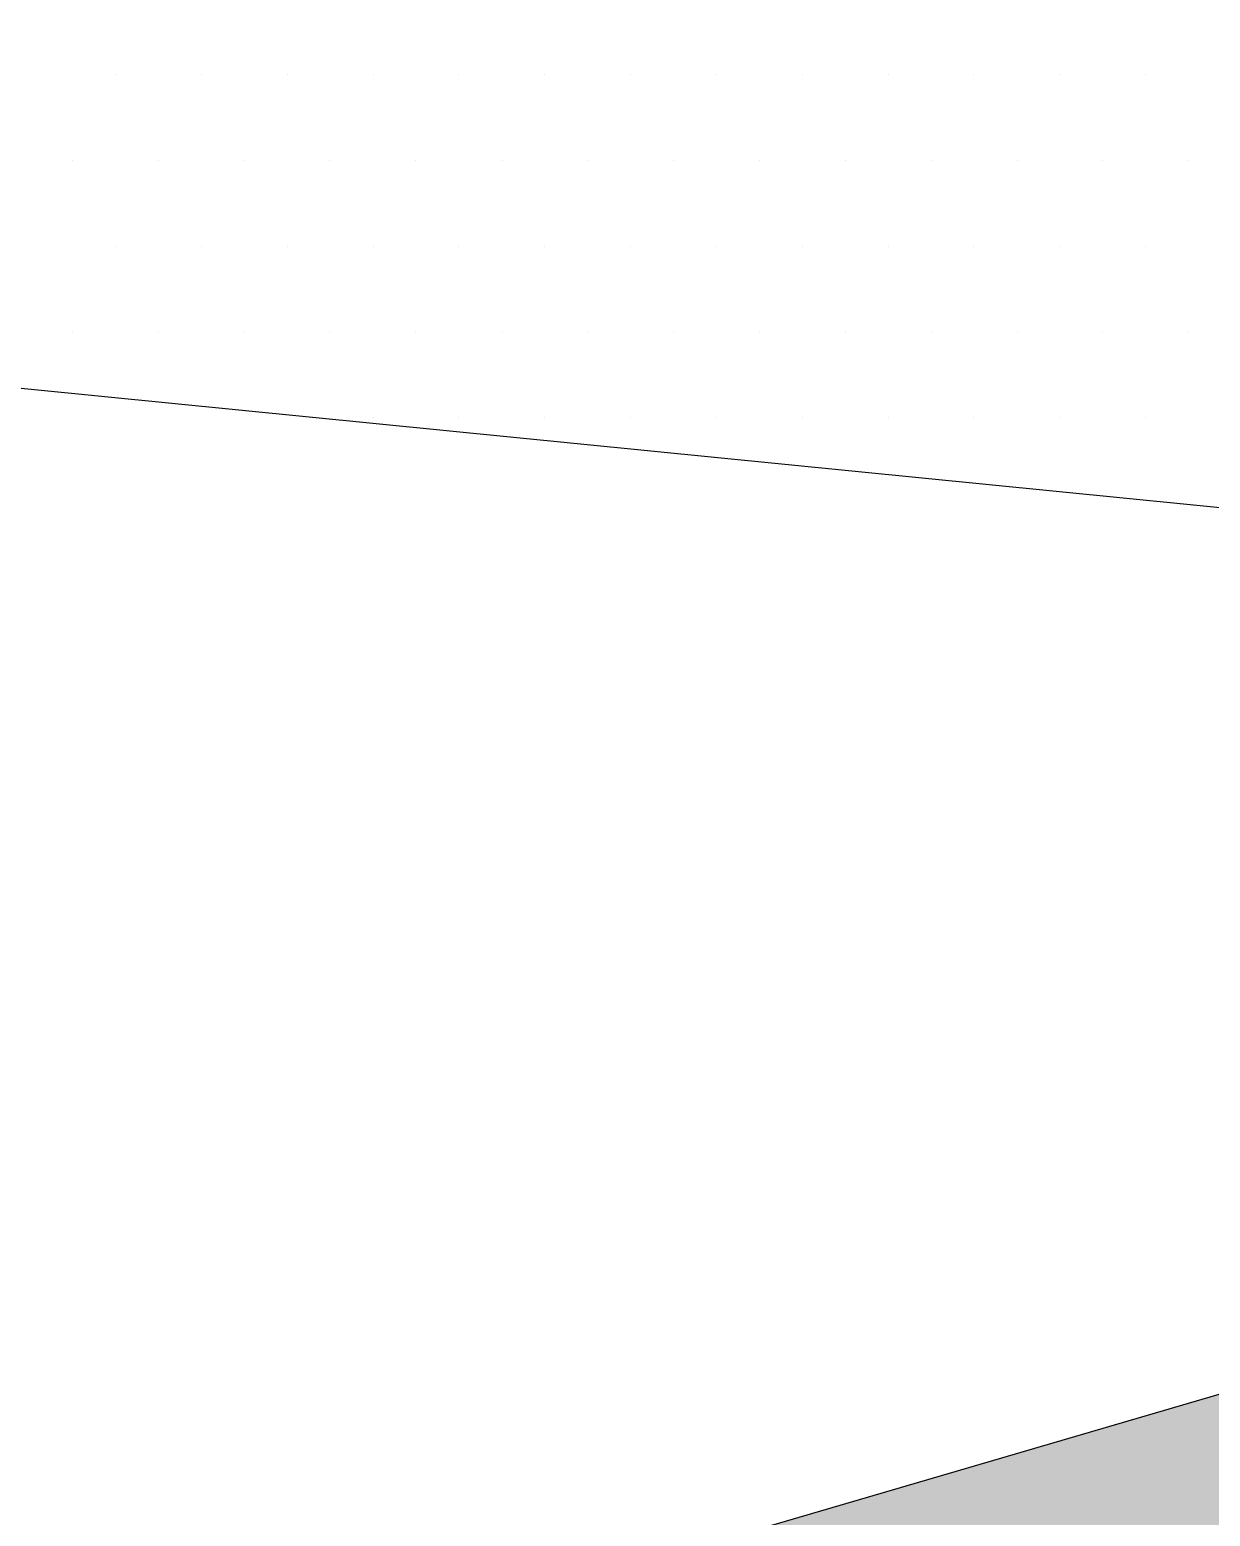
# Model space of a CAD drawing. Header units: metres. Extents: x 9606 to 9900, y 4805 to 4952.
# Drawn here: x 9833.6683 to 9833.8197, y 4846.7818 to 4846.9723 of the extents above; entities that cross this region are included whole.
import ezdxf

# ---------------------------------------------------------------- set-up
doc = ezdxf.new("R2010")
doc.units = ezdxf.units.M
doc.header["$LTSCALE"] = 2
doc.linetypes.add('CACHEX2', pattern=[0.75, 0.5, -0.25])
for name, color, linetype in [('CARTOUCHE', 7, 'Continuous'), ('LOGO', 4, 'Continuous'), ('rosace', 7, 'Continuous')]:
    doc.layers.add(name, color=color, linetype=linetype)

# ---------------------------------------------------------------- blocks, each defined once
blk = doc.blocks.new('A$C715108E3')
at = {"layer": 'LOGO', "color": 131}
for p, q in [((3.1896, -4.9833), (3.1896, -4.9833)), ((3.2816, -4.9833), (3.2816, -4.9833)), ((3.3734, -4.9833), (3.3734, -4.9833)), ((3.4653, -4.9833), (3.4653, -4.9833)), ((3.5565, -4.9833), (3.5565, -4.9833)), ((3.6486, -4.9833), (3.6486, -4.9833)), ((3.7404, -4.9833), (3.7404, -4.9833)), ((3.8317, -4.9833), (3.8317, -4.9833)), ((3.9237, -4.9833), (3.9237, -4.9833)), ((4.0155, -4.9833), (4.0155, -4.9833)), ((4.107, -4.9833), (4.107, -4.9833)), ((4.1986, -4.9833), (4.1986, -4.9833)), ((4.2906, -4.9833), (4.2906, -4.9833)), ((3.1439, -5.0748), (3.1439, -5.0748)), ((3.2359, -5.0748), (3.2359, -5.0748)), ((3.3277, -5.0748), (3.3277, -5.0748)), ((3.4188, -5.0748), (3.4188, -5.0748)), ((3.5108, -5.0748), (3.5108, -5.0748)), ((3.6028, -5.0748), (3.6028, -5.0748)), ((3.6941, -5.0748), (3.6941, -5.0748)), ((3.7861, -5.0748), (3.7861, -5.0748)), ((3.878, -5.0748), (3.878, -5.0748)), ((3.9694, -5.0748), (3.9694, -5.0748)), ((4.0612, -5.0748), (4.0612, -5.0748)), ((4.1531, -5.0748), (4.1531, -5.0748)), ((4.2445, -5.0748), (4.2445, -5.0748)), ((4.3364, -5.0748), (4.3364, -5.0748)), ((3.1896, -5.1674), (3.1896, -5.1674)), ((3.2816, -5.1674), (3.2816, -5.1674)), ((3.3734, -5.1674), (3.3734, -5.1674)), ((3.4653, -5.1674), (3.4653, -5.1674)), ((3.5565, -5.1674), (3.5565, -5.1674)), ((3.6486, -5.1674), (3.6486, -5.1674)), ((3.7404, -5.1674), (3.7404, -5.1674)), ((3.8317, -5.1674), (3.8317, -5.1674)), ((3.9237, -5.1674), (3.9237, -5.1674)), ((4.0155, -5.1674), (4.0155, -5.1674)), ((4.107, -5.1674), (4.107, -5.1674)), ((4.1986, -5.1674), (4.1986, -5.1674)), ((4.2906, -5.1674), (4.2906, -5.1674)), ((3.1439, -5.2586), (3.1439, -5.2586)), ((3.2359, -5.2586), (3.2359, -5.2586)), ((3.3277, -5.2586), (3.3277, -5.2586)), ((3.4188, -5.2586), (3.4188, -5.2586)), ((3.5108, -5.2586), (3.5108, -5.2586)), ((3.6028, -5.2586), (3.6028, -5.2586)), ((3.6941, -5.2586), (3.6941, -5.2586)), ((3.7861, -5.2586), (3.7861, -5.2586)), ((3.878, -5.2586), (3.878, -5.2586)), ((3.9694, -5.2586), (3.9694, -5.2586)), ((4.0612, -5.2586), (4.0612, -5.2586)), ((4.1531, -5.2586), (4.1531, -5.2586)), ((4.2445, -5.2586), (4.2445, -5.2586)), ((4.3364, -5.2586), (4.3364, -5.2586)), ((3.4049, -5.3499), (3.4049, -5.3499)), ((3.4653, -5.3499), (3.4653, -5.3499)), ((3.5565, -5.3499), (3.5565, -5.3499)), ((3.6486, -5.3499), (3.6486, -5.3499)), ((3.7404, -5.3499), (3.7404, -5.3499)), ((3.8317, -5.3499), (3.8317, -5.3499)), ((3.9237, -5.3499), (3.9237, -5.3499)), ((4.0155, -5.3499), (4.0155, -5.3499)), ((4.107, -5.3499), (4.107, -5.3499)), ((4.1986, -5.3499), (4.1986, -5.3499)), ((4.2906, -5.3499), (4.2906, -5.3499)), ((4.3264, -5.4423), (4.3264, -5.4423)), ((4.3364, -5.4423), (4.3364, -5.4423))]:
    blk.add_line(p, q, dxfattribs=at)
blk.add_lwpolyline([(-1.5572, -4.8561), (4.8497, -5.4935), (3.9051, -3.7588)], dxfattribs=at)
blk = doc.blocks.new('A$C581E6685')
at = {"layer": 'rosace'}
blk.add_hatch(color=140, dxfattribs=at).paths.add_polyline_path([(-45.3965, 37.4846), (-41.9745, 25.9278), (-41.7809, 23.8865), (-42.0615, 23.3525), (-44.9268, 21.9767), (-53.1072, 18.3767), (-40.8028, 21.6905), (-39.5666, 22.0268), (-38.2746, 22.2236), (-38.1337, 21.2132), (-33.6363, 11.1845), (-36.0802, 21.4612), (-37.3405, 24.3346), (-37.4251, 24.9804), (-36.9477, 25.4853), (-26.3566, 30.2032), (-37.8747, 26.8339), (-39.7286, 26.4119), (-40.3751, 26.6371), (-40.684, 26.8894)])
at = {"layer": 'rosace', "color": 140}
blk.add_lwpolyline([(-45.3965, 37.4846), (-41.9745, 25.9278), (-41.7804, 23.8865), (-42.0615, 23.3525), (-44.9268, 21.9767), (-53.1072, 18.3767), (-40.8028, 21.6905), (-39.5666, 22.0268), (-38.2739, 22.2236), (-38.1337, 21.2132), (-33.6358, 11.1845), (-36.0802, 21.4612), (-37.3405, 24.3346), (-37.4251, 24.9804), (-36.9477, 25.4853), (-26.3566, 30.2032), (-37.8741, 26.8339), (-39.7286, 26.4119), (-40.3748, 26.6371), (-40.6836, 26.8894)], close=True, dxfattribs=at)
at = {"layer": 'rosace', "color": 32, "linetype": 'CACHEX2', "ltscale": 1.5}
blk.add_ellipse((-38.0538, 23.8138), major_axis=(-19.0311, -3.534), ratio=0.590567, dxfattribs=at)
at = {"layer": 'rosace', "color": 32}
blk.add_ellipse((-37.6144, 23.8499), major_axis=(-13.5768, -4.2839), ratio=0.791971, dxfattribs=at)
at = {"layer": 'CARTOUCHE'}
blk.add_blockref('A$C715108E3', (-31.6739, 36.3189), dxfattribs=at)

msp = doc.modelspace()

# ---------------------------------------------------------------- linework, layer by layer
at = {"layer": 'CARTOUCHE'}
msp.add_rational_spline([(9829.64323, 4848.05468), (9829.64323, 4845.87645), (9829.64323, 4843.69822), (9829.64323, 4842.93022), (9830.41123, 4842.93022), (9839.51909, 4842.93022), (9848.62694, 4842.93022), (9849.39494, 4842.93022), (9849.39494, 4843.69822), (9849.39494, 4845.87645), (9849.39494, 4848.05468), (9849.39494, 4848.82268), (9848.62694, 4848.82268), (9839.51909, 4848.82268), (9830.41123, 4848.82268), (9829.64323, 4848.82268), (9829.64323, 4848.05468)], [1, 1, 1, 0.707106781187, 1, 1, 1, 0.707106781187, 1, 1, 1, 0.707106781187, 1, 1, 1, 0.707106781187, 1], degree=2, knots=[0, 0, 0, 1, 1, 2.570796, 2.570796, 3.570796, 3.570796, 5.141593, 5.141593, 6.141593, 6.141593, 7.712389, 7.712389, 8.712389, 8.712389, 10.283185, 10.283185, 10.283185], dxfattribs=at)

# ---------------------------------------------------------------- block references
at = {"layer": 'CARTOUCHE', "xscale": 0.12, "yscale": 0.12, "zscale": 0.12}
msp.add_blockref('A$C581E6685', (9837.09738, 4843.20633), dxfattribs=at)

doc.saveas('drawing.dxf')
